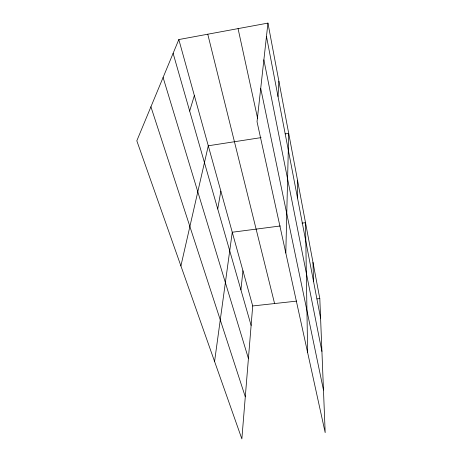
<?xml version="1.0" encoding="UTF-8"?>
<svg xmlns="http://www.w3.org/2000/svg" width="462" height="462" viewBox="0 0 462 462"><rect width="100%" height="100%" fill="white"/><g stroke="black" fill="none" stroke-linecap="round" stroke-linejoin="round"><path stroke-width="0.69" d="M297.511 197.99L297.522 180.238M285.811 253.009L288.698 133.351L285.158 133.899M278.014 96.494L278.892 81.272M178.823 39.553L252.708 305.959L241.851 438.9L136.816 140.8L178.823 39.553L267.943 23.1L319.802 298.567L325.184 432.646L257.028 121.691L267.943 23.1M240.927 289.876L242.948 270.784M214.576 361.492L232.259 232.236L280.313 225.97M217.729 208.94L220.859 191.118M180.902 265.927L208.281 145.778L261.076 137.618M189.668 111.053L194.352 95.536M302.015 223.14L305.515 222.678L307.623 352.523M252.708 305.959L296.685 301.114M317.001 298.879L319.802 298.567M150.924 106.797L245.287 396.789M163.092 77.472L248.417 358.483M173.117 53.309L251.114 325.427M207.767 34.211L274.584 303.551M238.063 28.615L257.634 118.48M260.712 88.392L323.475 390.049M263.877 59.829L321.922 351.403M266.47 36.4L320.588 318.127M312.993 262.393L313.559 281.537"/></g></svg>
